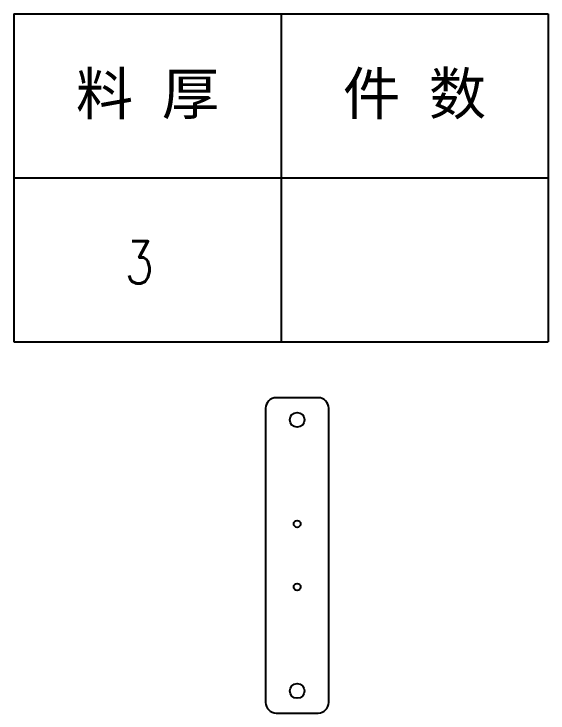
# Model space of a CAD drawing. Header units: millimetres. Extents: x -3862 to 6257, y -4684 to -2127.
# Drawn here: x 586.2 to 840.2, y -4205.8 to -3873.2 of the extents above; entities that cross this region are included whole.
import ezdxf
from ezdxf.enums import TextEntityAlignment as Align

# ---------------------------------------------------------------- set-up
doc = ezdxf.new("R2010")
doc.units = ezdxf.units.MM
doc.layers.add('11', color=7, linetype='Continuous')
doc.layers.add('DIM', color=3, linetype='Continuous')
doc.styles.add('DIM', font='romans.shx', dxfattribs={"width": 0.8, "bigfont": 'bigfont.shx'})

# ---------------------------------------------------------------- blocks, each defined once
blk = doc.blocks.new('*T628')
at = {"color": 0, "linetype": 'ByBlock', "lineweight": -2, "transparency": 16777216}
for p, q in [((0, 0), (127, 0)), ((0, 0), (0, -78)), ((63.5, 0), (63.5, -78)), ((127, 0), (127, -78)), ((0, -39), (127, -39)), ((0, -78), (127, -78))]:
    blk.add_line(p, q, dxfattribs=at)
at = {"color": 0, "transparency": 16777216, "char_height": 10, "width": 60.5, "attachment_point": 5}
for s, insert in [('{\\fSimSun|b0|i0|c134|p2;料 厚}', (31.75, -19.5)), ('{\\fSimSun|b0|i0|c134|p2;件 数}', (95.25, -19.5))]:
    blk.add_mtext(s, dxfattribs=dict(at, insert=insert))
blk = doc.blocks.new('拆图参数')
blk.add_blockref('*T628', (-63.5, 78))
at = {"style": 'DIM', "width": 0.8}
blk.add_attdef('6', text='', height=10, dxfattribs=at).set_placement((-37.13, 18.91), align=Align.MIDDLE_LEFT)
blk.add_attdef('1', text='', height=10, dxfattribs=at).set_placement((36.65, 19.27), align=Align.MIDDLE_CENTER)

msp = doc.modelspace()

# ---------------------------------------------------------------- linework, layer by layer
at = {"layer": '11', "color": 7, "linetype": 'Continuous', "lineweight": 25, "ltscale": 2}
for p, q in [((730.934, -4055.78), (710.934, -4055.78)), ((705.934, -4060.78), (705.934, -4200.78)), ((735.934, -4200.78), (735.934, -4060.78)), ((710.934, -4205.78), (730.934, -4205.78))]:
    msp.add_line(p, q, dxfattribs=at)
for centre, radius in [((720.934, -4066.28), 3.5), ((720.934, -4115.78), 1.65), ((720.934, -4145.78), 1.65), ((720.934, -4195.28), 3.5)]:
    msp.add_circle(centre, radius, dxfattribs=at)
for centre, start, end in [((710.934, -4060.78), 90, 180), ((730.934, -4060.78), 0, 90), ((710.934, -4200.78), 180, 270), ((730.934, -4200.78), 270, 0)]:
    msp.add_arc(centre, 5, start, end, dxfattribs=at)

# ---------------------------------------------------------------- block references
at = {"layer": 'DIM', "color": 6}
ref = msp.add_blockref('拆图参数', (713.233, -4029.164), dxfattribs=dict(at, xscale=2, yscale=2, zscale=2))
ref.add_attrib('6', '3', dxfattribs={"layer": '0', "height": 20, "style": 'DIM', "width": 0.8}).set_placement((638.97, -3991.34), align=Align.MIDDLE_LEFT)

doc.saveas('drawing.dxf')
